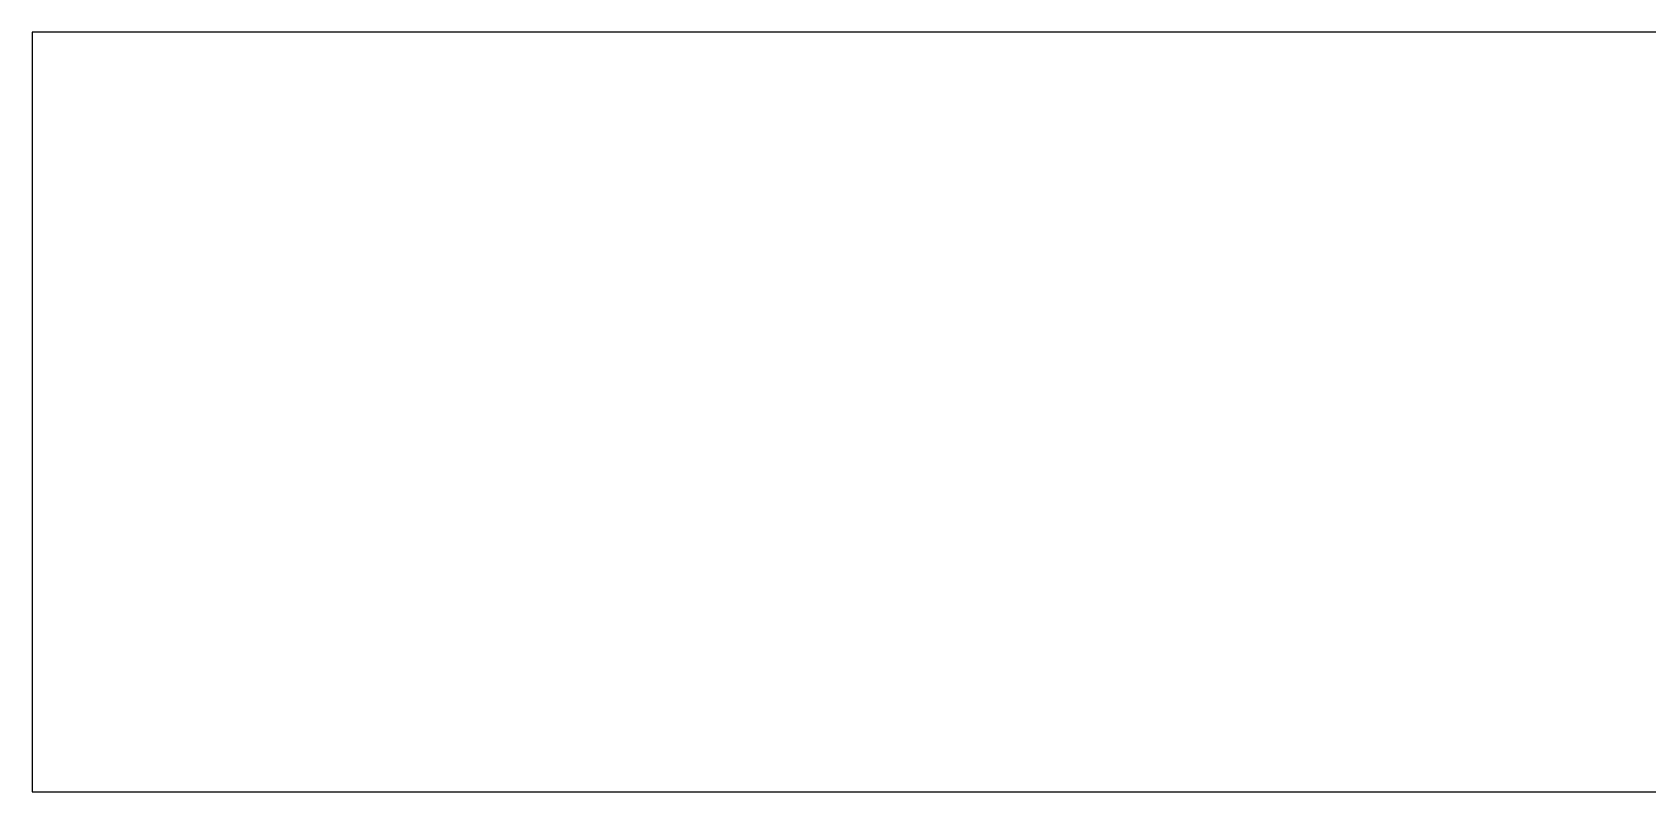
# Model space of a CAD drawing. Header units: millimetres. Extents: x 13669 to 217197, y -88248 to 24578.
# Drawn here: x 15661 to 18001, y 12832 to 13932 of the extents above; entities that cross this region are included whole.
import ezdxf

# ---------------------------------------------------------------- set-up
doc = ezdxf.new("R2010")
doc.units = ezdxf.units.MM
doc.layers.add('CHAPA PISO', color=3, linetype='Continuous')

msp = doc.modelspace()

# ---------------------------------------------------------------- linework, layer by layer
at = {"layer": 'CHAPA PISO'}
for p, q in [((20019.631052, 13932.0886504), (15660.631052, 13932.0886504)), ((15660.631052, 13932.0886504), (15660.631052, 12832.0886504)), ((21169.631052, 13932.0886504), (16819.631052, 13932.0886504)), ((15660.631052, 12832.0886504), (16819.631052, 12832.0886504)), ((16819.631052, 12832.0886504), (21169.631052, 12832.0886504))]:
    msp.add_line(p, q, dxfattribs=at)

doc.saveas('drawing.dxf')
